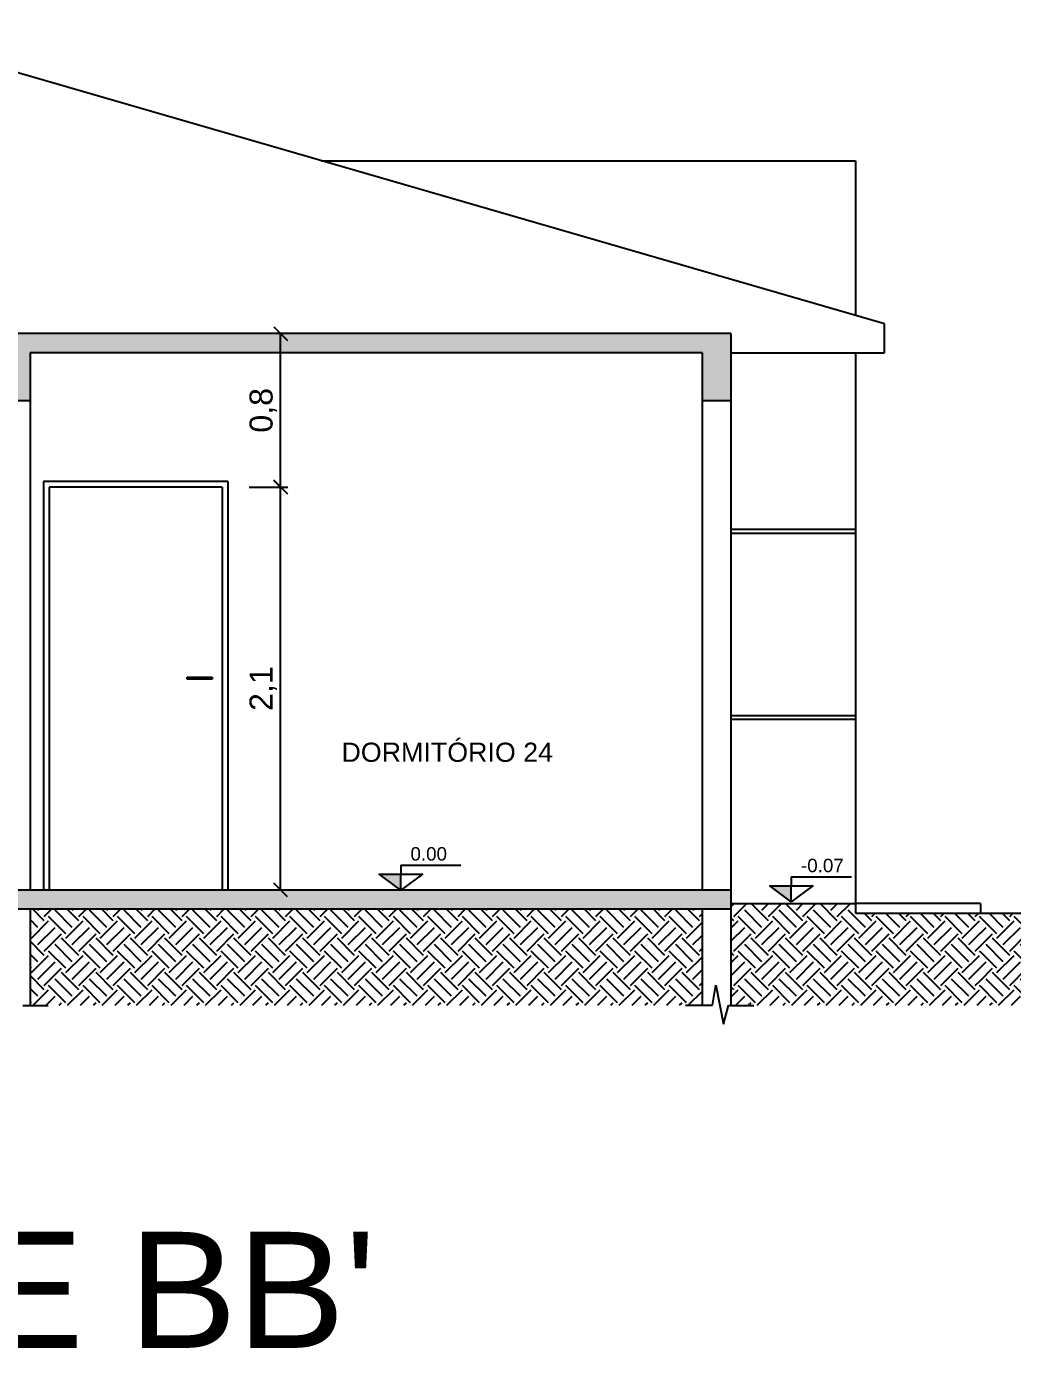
# Model space of a CAD drawing. Header units: millimetres. Extents: x 313 to 493, y 47 to 181.
# Drawn here: x 388.24 to 393.38, y 127.11 to 134 of the extents above; entities that cross this region are included whole.
import ezdxf

# ---------------------------------------------------------------- set-up
doc = ezdxf.new("R2010")
doc.units = ezdxf.units.MM
doc.header["$LTSCALE"] = 0.05
doc.header["$MEASUREMENT"] = 0
doc.header["$PDMODE"] = 3
doc.linetypes.add('ACAD_ISO03W100', pattern=[30, 12, -18])
for name, color, linetype in [('01', 1, 'Continuous'), ('02', 2, 'Continuous'), ('04', 4, 'Continuous'), ('05', 5, 'Continuous'), ('1', 1, 'Continuous'), ('BAN', 13, 'Continuous'), ('TRACEJADO', 7, 'ACAD_ISO03W100')]:
    doc.layers.add(name, color=color, linetype=linetype)
doc.styles.get("Standard").update_dxf_attribs({"font": 'arial.ttf'})
doc.dimstyles.new('ISO-25', dxfattribs={"dimscale": 0.04, "dimtxt": 4, "dimasz": 2.5, "dimexe": 1.25, "dimexo": 0.625, "dimtad": 1, "dimdec": 3, "dimtxsty": 'Standard', "dimblk": 'OBLIQUE', "dimcen": 2.5, "dimadec": 0, "dimazin": 0, "dimtfac": 1, "dimtdec": 3, "dimtmove": 0, "dimatfit": 3, "dimldrblk": 'OBLIQUE', "dimfxl": 1, "dimarcsym": 0})

# ---------------------------------------------------------------- blocks, each defined once
blk = doc.blocks.new('_Oblique')
at = {"layer": 'TRACEJADO', "color": 0, "lineweight": -2}
blk.add_line((-0.5, -0.5), (0.5, 0.5), dxfattribs=at)
blk = doc.blocks.new('*D315')
at = {"layer": 'BAN', "color": 0}
for p, q in [((389.4038, 131.6026), (389.605, 131.6026)), ((389.5675, 129.5026), (389.5675, 131.6026)), ((389.5488, 129.5026), (389.53, 129.5026))]:
    blk.add_line(p, q, dxfattribs=at)
at = {"layer": 'Defpoints', "color": 0}
for p in [(389.3851, 131.6026), (389.5675, 131.6026), (389.5675, 129.5026)]:
    blk.add_point(p, dxfattribs=at)
at = {"layer": 'BAN', "color": 0, "xscale": 0.075, "yscale": 0.075, "zscale": 0.075}
for p, rotation in [((389.5675, 131.6026), 90), ((389.5675, 129.5026), 270)]:
    blk.add_blockref('_Oblique', p, dxfattribs=dict(at, rotation=rotation))
at = {"layer": 'BAN', "color": 0, "insert": (389.4767, 130.5526), "char_height": 0.12, "attachment_point": 5, "rotation": 90}
blk.add_mtext('2,1', dxfattribs=at)
blk = doc.blocks.new('*D316')
at = {"layer": 'BAN', "color": 0}
for p, q in [((389.5488, 132.4026), (389.53, 132.4026)), ((389.5675, 131.6026), (389.5675, 132.4026)), ((389.4038, 131.6026), (389.605, 131.6026))]:
    blk.add_line(p, q, dxfattribs=at)
at = {"layer": 'Defpoints', "color": 0}
for p in [(389.5675, 132.4026), (389.5675, 132.4026), (389.3851, 131.6026)]:
    blk.add_point(p, dxfattribs=at)
at = {"layer": 'BAN', "color": 0, "xscale": 0.075, "yscale": 0.075, "zscale": 0.075}
for p, rotation in [((389.5675, 132.4026), 90), ((389.5675, 131.6026), 270)]:
    blk.add_blockref('_Oblique', p, dxfattribs=dict(at, rotation=rotation))
at = {"layer": 'BAN', "color": 0, "insert": (389.4767, 132.0026), "char_height": 0.12, "attachment_point": 5, "rotation": 90}
blk.add_mtext('0,8', dxfattribs=at)

msp = doc.modelspace()

# ---------------------------------------------------------------- hatches: boundary and pattern name
at = {"layer": '01'}
for points in [[(390.1934, 129.5855), (390.1934, 129.5026), (390.0806, 129.5855)], [(392.2276, 129.525), (392.2276, 129.4421), (392.1149, 129.525)]]:
    msp.add_hatch(color=256, dxfattribs=at).paths.add_polyline_path(points)
at = {"layer": '1'}
h = msp.add_hatch(dxfattribs=at)
h.set_pattern_fill('AR-CONC', color=256, scale=0.002, style=0)
h.set_pattern_definition([(50, (123.23926, 7.7721), (0.36436934, -0.03187817), [0.0381, -0.4191]), (355, (123.23926, 7.7721), (-0.07048565, 0.3821133), [0.03048, -0.33528]), (100.451, (123.26963, 7.76945), (0.293885, 0.35023338), [0.03238, -0.35618]), (46.1842, (123.23926, 7.8737), (0.5421581, -0.08408466), [0.05715, -0.62865]), (96.6356, (123.28444, 7.8667), (0.4748085, 0.4948511), [0.04857, -0.53427]), (351.184, (123.23926, 7.8737), (0.4748092, 0.4948502), [0.04572, -0.50292]), (21, (123.29006, 7.8483), (0.30322976, -0.20453104), [0.0381, -0.4191]), (326, (123.29006, 7.8483), (0.12360406, 0.36837593), [0.03048, -0.33528]), (71.4514, (123.31533, 7.83126), (0.426833, 0.1638457), [0.03238, -0.35618]), (37.5, (123.23926, 7.7721), (0.006177207, 0.16911008), [0, -0.331216, 0, -0.34036, 0, -0.33655]), (7.5, (123.23926, 7.7721), (0.13363933, 0.20036115), [0, -0.194056, 0, -0.323596, 0, -0.12827]), (327.5, (123.12598, 7.7721), (0.27118119, -0.01145749), [0, -0.127, 0, -0.39624, 0, -0.52578]), (317.5, (123.07518, 7.7721), (0.29625836, 0.05085298), [0, -0.1651, 0, -0.263144, 0, -0.37338])])
h.paths.add_polyline_path([(386.6125, 132.3026), (388.1125, 132.3026), (388.1125, 132.0526), (388.2625, 132.0526), (388.2625, 132.3026), (391.7625, 132.3026), (391.7625, 132.0526), (391.9125, 132.0526), (391.9125, 132.4026), (382.8125, 132.4026), (382.8125, 132.3026), (383.6625, 132.3026), (383.6625, 132.0526), (383.8125, 132.0526), (383.8125, 132.3026), (385.5125, 132.3026), (385.5125, 132.0526), (385.6625, 132.0526), (385.6625, 132.3026), (386.4625, 132.3026), (386.4625, 132.0526), (386.6125, 132.0526)])
h = msp.add_hatch(dxfattribs=at)
h.set_pattern_fill('AR-CONC', color=256, scale=0.002, style=0)
h.set_pattern_definition([(50, (123.23926, 7.7721), (0.36436934, -0.03187817), [0.0381, -0.4191]), (355, (123.23926, 7.7721), (-0.07048565, 0.3821133), [0.03048, -0.33528]), (100.451, (123.26963, 7.76945), (0.293885, 0.35023338), [0.03238, -0.35618]), (46.1842, (123.23926, 7.8737), (0.5421581, -0.08408466), [0.05715, -0.62865]), (96.6356, (123.28444, 7.8667), (0.4748085, 0.4948511), [0.04857, -0.53427]), (351.184, (123.23926, 7.8737), (0.4748092, 0.4948502), [0.04572, -0.50292]), (21, (123.29006, 7.8483), (0.30322976, -0.20453104), [0.0381, -0.4191]), (326, (123.29006, 7.8483), (0.12360406, 0.36837593), [0.03048, -0.33528]), (71.4514, (123.31533, 7.83126), (0.426833, 0.1638457), [0.03238, -0.35618]), (37.5, (123.23926, 7.7721), (0.006177207, 0.16911008), [0, -0.331216, 0, -0.34036, 0, -0.33655]), (7.5, (123.23926, 7.7721), (0.13363933, 0.20036115), [0, -0.194056, 0, -0.323596, 0, -0.12827]), (327.5, (123.12598, 7.7721), (0.27118119, -0.01145749), [0, -0.127, 0, -0.39624, 0, -0.52578]), (317.5, (123.07518, 7.7721), (0.29625836, 0.05085298), [0, -0.1651, 0, -0.263144, 0, -0.37338])])
h.paths.add_polyline_path([(385.5125, 129.5026), (385.5125, 129.4826), (383.8125, 129.4826), (383.8125, 129.5026), (382.8125, 129.5026), (382.8125, 129.4026), (391.9125, 129.4026), (391.9125, 129.5026)])
h = msp.add_hatch(dxfattribs=at)
h.set_pattern_fill('EARTH', color=256, scale=0.02, angle=45, style=0)
h.set_pattern_definition([(45, (123.23926, 7.7721), (1e-17, 0.17960512), [0.127, -0.127]), (45, (123.20559, 7.80578), (1e-17, 0.17960512), [0.127, -0.127]), (45, (123.17191, 7.83945), (1e-17, 0.17960512), [0.127, -0.127]), (135, (123.17191, 7.8619), (-0.17960512, 1e-17), [0.127, -0.127]), (135, (123.20559, 7.89558), (-0.17960512, 1e-17), [0.127, -0.127]), (135, (123.23926, 7.92926), (-0.17960512, 1e-17), [0.127, -0.127])])
h.paths.add_polyline_path([(393.2125, 128.9026), (394.3185, 128.9026), (394.3185, 129.3826), (393.2125, 129.3826)])

# ---------------------------------------------------------------- linework, layer by layer
at = {"layer": '01'}
for p, q in [((389.7787, 133.3026), (392.5625, 133.3026)), ((392.5625, 133.3026), (392.5625, 132.4961)), ((392.5625, 132.3026), (392.5625, 129.4326)), ((391.9125, 131.3826), (392.5625, 131.3826)), ((391.9125, 131.3626), (392.5625, 131.3626)), ((391.9125, 130.4126), (392.5625, 130.4126)), ((391.9125, 130.3926), (392.5625, 130.3926)), ((390.1934, 129.6324), (390.5062, 129.6324)), ((390.1934, 129.6324), (390.1934, 129.5855)), ((390.1934, 129.5026), (390.1934, 129.5855)), ((392.2276, 129.5719), (392.5404, 129.5719)), ((392.2276, 129.5719), (392.2276, 129.525)), ((392.2276, 129.4421), (392.2276, 129.525))]:
    msp.add_line(p, q, dxfattribs=at)
for points in [[(390.1934, 129.5026), (390.0806, 129.5855), (390.3062, 129.5855)], [(392.2276, 129.4421), (392.1149, 129.525), (392.3404, 129.525)]]:
    msp.add_lwpolyline(points, close=True, dxfattribs=at)
at = {"layer": '02'}
for p, q in [((388.3325, 131.6326), (388.3325, 129.5026)), ((389.2925, 131.6326), (388.3325, 131.6326)), ((388.3625, 131.6026), (388.3625, 129.5026)), ((389.2625, 131.6026), (388.3625, 131.6026)), ((389.2625, 131.6026), (389.2625, 129.5026)), ((389.2925, 131.6326), (389.2925, 129.5026)), ((389.0814, 130.6026), (389.0814, 130.6126)), ((389.0814, 130.6126), (389.2114, 130.6126)), ((389.2114, 130.6026), (389.0814, 130.6026)), ((389.2114, 130.6126), (389.2114, 130.6026)), ((393.2125, 129.4326), (392.5625, 129.4326)), ((393.2125, 129.4326), (393.2125, 129.3826))]:
    msp.add_line(p, q, dxfattribs=at)
at = {"layer": '04'}
for p, q in [((392.7125, 132.4526), (387.3625, 134.0026)), ((392.7125, 132.3026), (392.7125, 132.4526)), ((391.9125, 132.3026), (392.7125, 132.3026))]:
    msp.add_line(p, q, dxfattribs=at)
at = {"layer": '05'}
for p, q in [((391.9125, 132.4026), (382.8125, 132.4026)), ((391.9125, 132.4026), (391.9125, 128.9026)), ((391.7625, 132.3026), (388.2625, 132.3026)), ((388.2625, 132.3026), (388.2625, 129.5026)), ((391.7625, 132.3026), (391.7625, 129.5026)), ((388.2625, 132.0526), (388.1125, 132.0526)), ((391.9125, 132.0526), (391.7625, 132.0526)), ((391.9125, 129.5026), (385.5125, 129.5026)), ((391.9125, 129.4026), (382.8125, 129.4026)), ((388.2625, 129.4026), (388.2625, 128.9026)), ((391.7625, 129.4026), (391.7625, 128.9026)), ((391.9125, 129.4326), (392.5625, 129.4326)), ((392.5625, 129.4326), (392.5625, 129.3826)), ((392.5625, 129.3826), (393.2125, 129.3826)), ((393.2125, 129.3826), (394.3185, 129.3826)), ((393.2125, 129.3826), (393.2125, 129.3826))]:
    msp.add_line(p, q, dxfattribs=at)
at = {"layer": '1'}
for p, q in [((388.3364, 129.3423), (388.2761, 129.4026)), ((388.3027, 129.3984), (388.307, 129.4026)), ((388.3364, 129.3648), (388.3743, 129.4026)), ((388.4824, 129.3086), (388.3926, 129.3984)), ((388.516, 129.3423), (388.4557, 129.4026)), ((388.4824, 129.3984), (388.4866, 129.4026)), ((388.516, 129.3648), (388.5539, 129.4026)), ((388.662, 129.3086), (388.5722, 129.3984)), ((388.6956, 129.3423), (388.6353, 129.4026)), ((388.662, 129.3984), (388.6662, 129.4026)), ((388.6956, 129.3648), (388.7335, 129.4026)), ((388.8416, 129.3086), (388.7518, 129.3984)), ((388.8752, 129.3423), (388.8149, 129.4026)), ((388.8416, 129.3984), (388.8458, 129.4026)), ((388.8752, 129.3648), (388.9131, 129.4026)), ((389.0212, 129.3086), (388.9314, 129.3984)), ((389.0548, 129.3423), (388.9945, 129.4026)), ((389.0212, 129.3984), (389.0254, 129.4026)), ((389.0548, 129.3648), (389.0927, 129.4026)), ((389.2008, 129.3086), (389.111, 129.3984)), ((389.2345, 129.3423), (389.1741, 129.4026)), ((389.2008, 129.3984), (389.205, 129.4026)), ((389.2345, 129.3648), (389.2723, 129.4026)), ((389.3804, 129.3086), (389.2906, 129.3984)), ((389.4141, 129.3423), (389.3537, 129.4026)), ((389.3804, 129.3984), (389.3846, 129.4026)), ((389.4141, 129.3648), (389.4519, 129.4026)), ((389.56, 129.3086), (389.4702, 129.3984)), ((389.5937, 129.3423), (389.5333, 129.4026)), ((389.56, 129.3984), (389.5642, 129.4026)), ((389.5937, 129.3648), (389.6315, 129.4026)), ((389.7396, 129.3086), (389.6498, 129.3984)), ((389.7733, 129.3423), (389.7129, 129.4026)), ((389.7396, 129.3984), (389.7438, 129.4026)), ((389.7733, 129.3648), (389.8111, 129.4026)), ((389.9192, 129.3086), (389.8294, 129.3984)), ((389.9529, 129.3423), (389.8925, 129.4026)), ((389.9192, 129.3984), (389.9234, 129.4026)), ((389.9529, 129.3648), (389.9907, 129.4026)), ((390.0988, 129.3086), (390.009, 129.3984)), ((390.1325, 129.3423), (390.0721, 129.4026)), ((390.0988, 129.3984), (390.103, 129.4026)), ((390.1325, 129.3648), (390.1704, 129.4026)), ((390.2784, 129.3086), (390.1886, 129.3984)), ((390.3121, 129.3423), (390.2518, 129.4026)), ((390.2784, 129.3984), (390.2826, 129.4026)), ((390.3121, 129.3648), (390.35, 129.4026)), ((390.458, 129.3086), (390.3682, 129.3984)), ((390.4917, 129.3423), (390.4314, 129.4026)), ((390.458, 129.3984), (390.4622, 129.4026)), ((390.4917, 129.3648), (390.5296, 129.4026)), ((390.6376, 129.3086), (390.5478, 129.3984)), ((390.6713, 129.3423), (390.611, 129.4026)), ((390.6376, 129.3984), (390.6418, 129.4026)), ((390.6713, 129.3648), (390.7092, 129.4026)), ((390.8172, 129.3086), (390.7274, 129.3984)), ((390.8509, 129.3423), (390.7906, 129.4026)), ((390.8172, 129.3984), (390.8214, 129.4026)), ((390.8509, 129.3648), (390.8888, 129.4026)), ((390.9968, 129.3086), (390.907, 129.3984)), ((391.0305, 129.3423), (390.9702, 129.4026)), ((390.9968, 129.3984), (391.001, 129.4026)), ((391.0305, 129.3648), (391.0684, 129.4026)), ((391.1764, 129.3086), (391.0866, 129.3984)), ((391.2101, 129.3423), (391.1498, 129.4026)), ((391.1764, 129.3984), (391.1806, 129.4026)), ((391.2101, 129.3648), (391.248, 129.4026)), ((391.356, 129.3086), (391.2662, 129.3984)), ((391.3897, 129.3423), (391.3294, 129.4026)), ((391.356, 129.3984), (391.3602, 129.4026)), ((391.3897, 129.3648), (391.4276, 129.4026)), ((391.5356, 129.3086), (391.4458, 129.3984)), ((391.5693, 129.3423), (391.509, 129.4026)), ((391.5356, 129.3984), (391.5398, 129.4026)), ((391.5693, 129.3648), (391.6072, 129.4026)), ((391.7152, 129.3086), (391.6254, 129.3984)), ((391.7489, 129.3423), (391.6886, 129.4026)), ((391.7152, 129.3984), (391.7194, 129.4026)), ((391.9125, 129.4161), (391.9291, 129.4326)), ((391.9285, 129.3648), (391.9964, 129.4326)), ((392.0745, 129.3086), (391.9847, 129.3984)), ((392.1081, 129.3423), (392.0183, 129.4321)), ((392.0408, 129.4321), (392.0413, 129.4326)), ((392.0745, 129.3984), (392.1087, 129.4326)), ((392.1081, 129.3648), (392.176, 129.4326)), ((392.2541, 129.3086), (392.1643, 129.3984)), ((392.2877, 129.3423), (392.1979, 129.4321)), ((392.2204, 129.4321), (392.2209, 129.4326)), ((392.2541, 129.3984), (392.2883, 129.4326)), ((392.2877, 129.3648), (392.3556, 129.4326)), ((392.4337, 129.3086), (392.3439, 129.3984)), ((392.4673, 129.3423), (392.3775, 129.4321)), ((392.4, 129.4321), (392.4005, 129.4326)), ((392.4337, 129.3984), (392.4679, 129.4326)), ((392.4673, 129.3648), (392.5352, 129.4326)), ((392.6133, 129.3086), (392.5235, 129.3984)), ((388.3027, 129.3086), (388.2625, 129.3489)), ((388.2691, 129.2525), (388.3589, 129.3423)), ((388.4487, 129.275), (388.3589, 129.3648)), ((388.4487, 129.2525), (388.5385, 129.3423)), ((388.6283, 129.275), (388.5385, 129.3648)), ((388.6283, 129.2525), (388.7181, 129.3423)), ((388.8079, 129.275), (388.7181, 129.3648)), ((388.8079, 129.2525), (388.8977, 129.3423)), ((388.9875, 129.275), (388.8977, 129.3648)), ((388.9875, 129.2525), (389.0773, 129.3423)), ((389.1671, 129.275), (389.0773, 129.3648)), ((389.1671, 129.2525), (389.2569, 129.3423)), ((389.3467, 129.275), (389.2569, 129.3648)), ((389.3467, 129.2525), (389.4365, 129.3423)), ((389.5263, 129.275), (389.4365, 129.3648)), ((389.5263, 129.2525), (389.6161, 129.3423)), ((389.7059, 129.275), (389.6161, 129.3648)), ((389.7059, 129.2525), (389.7957, 129.3423)), ((389.8855, 129.275), (389.7957, 129.3648)), ((389.8855, 129.2525), (389.9753, 129.3423)), ((390.0651, 129.275), (389.9753, 129.3648)), ((390.0651, 129.2525), (390.1549, 129.3423)), ((390.2447, 129.275), (390.1549, 129.3648)), ((390.2447, 129.2525), (390.3345, 129.3423)), ((390.4243, 129.275), (390.3345, 129.3648)), ((390.4243, 129.2525), (390.5141, 129.3423)), ((390.6039, 129.275), (390.5141, 129.3648)), ((390.6039, 129.2525), (390.6937, 129.3423)), ((390.7835, 129.275), (390.6937, 129.3648)), ((390.7835, 129.2525), (390.8733, 129.3423)), ((390.9631, 129.275), (390.8733, 129.3648)), ((390.9631, 129.2525), (391.053, 129.3423)), ((391.1428, 129.275), (391.053, 129.3648)), ((391.1428, 129.2525), (391.2326, 129.3423)), ((391.3224, 129.275), (391.2326, 129.3648)), ((391.3224, 129.2525), (391.4122, 129.3423)), ((391.502, 129.275), (391.4122, 129.3648)), ((391.502, 129.2525), (391.5918, 129.3423)), ((391.6816, 129.275), (391.5918, 129.3648)), ((391.6816, 129.2525), (391.7625, 129.3335)), ((391.7489, 129.3648), (391.7625, 129.3784)), ((391.9285, 129.3423), (391.9125, 129.3583)), ((391.9125, 129.3039), (391.951, 129.3423)), ((392.0408, 129.275), (391.951, 129.3648)), ((392.0408, 129.2525), (392.1306, 129.3423)), ((392.2204, 129.275), (392.1306, 129.3648)), ((392.2204, 129.2525), (392.3102, 129.3423)), ((392.4, 129.275), (392.3102, 129.3648)), ((392.4, 129.2525), (392.4898, 129.3423)), ((392.5796, 129.275), (392.4898, 129.3648)), ((392.5796, 129.2525), (392.6694, 129.3423)), ((392.6469, 129.3423), (392.6066, 129.3826)), ((392.6469, 129.3648), (392.6648, 129.3826)), ((392.7592, 129.275), (392.6694, 129.3648)), ((392.7929, 129.3086), (392.7189, 129.3826)), ((392.7592, 129.2525), (392.849, 129.3423)), ((392.8266, 129.3423), (392.7862, 129.3826)), ((392.8266, 129.3648), (392.8444, 129.3826)), ((392.9388, 129.275), (392.849, 129.3648)), ((392.9725, 129.3086), (392.8985, 129.3826)), ((392.9388, 129.2525), (393.0286, 129.3423)), ((393.0062, 129.3423), (392.9658, 129.3826)), ((393.0062, 129.3648), (393.024, 129.3826)), ((393.1184, 129.275), (393.0286, 129.3648)), ((393.1521, 129.3086), (393.0781, 129.3826)), ((393.1184, 129.2525), (393.2082, 129.3423)), ((393.1858, 129.3423), (393.1454, 129.3826)), ((393.1858, 129.3648), (393.2036, 129.3826)), ((393.2125, 129.3604), (393.2082, 129.3648)), ((388.2691, 129.275), (388.2625, 129.2815)), ((388.3027, 129.2188), (388.3926, 129.3086)), ((388.3364, 129.1852), (388.4262, 129.275)), ((388.4824, 129.2188), (388.5722, 129.3086)), ((388.516, 129.1852), (388.6058, 129.275)), ((388.662, 129.2188), (388.7518, 129.3086)), ((388.6956, 129.1852), (388.7854, 129.275)), ((388.8416, 129.2188), (388.9314, 129.3086)), ((388.8752, 129.1852), (388.965, 129.275)), ((389.0212, 129.2188), (389.111, 129.3086)), ((389.0548, 129.1852), (389.1446, 129.275)), ((389.2008, 129.2188), (389.2906, 129.3086)), ((389.2345, 129.1852), (389.3243, 129.275)), ((389.3804, 129.2188), (389.4702, 129.3086)), ((389.4141, 129.1852), (389.5039, 129.275)), ((389.56, 129.2188), (389.6498, 129.3086)), ((389.5937, 129.1852), (389.6835, 129.275)), ((389.7396, 129.2188), (389.8294, 129.3086)), ((389.7733, 129.1852), (389.8631, 129.275)), ((389.9192, 129.2188), (390.009, 129.3086)), ((389.9529, 129.1852), (390.0427, 129.275)), ((390.0988, 129.2188), (390.1886, 129.3086)), ((390.1325, 129.1852), (390.2223, 129.275)), ((390.2784, 129.2188), (390.3682, 129.3086)), ((390.3121, 129.1852), (390.4019, 129.275)), ((390.458, 129.2188), (390.5478, 129.3086)), ((390.4917, 129.1852), (390.5815, 129.275)), ((390.6376, 129.2188), (390.7274, 129.3086)), ((390.6713, 129.1852), (390.7611, 129.275)), ((390.8172, 129.2188), (390.907, 129.3086)), ((390.8509, 129.1852), (390.9407, 129.275)), ((390.9968, 129.2188), (391.0866, 129.3086)), ((391.0305, 129.1852), (391.1203, 129.275)), ((391.1764, 129.2188), (391.2662, 129.3086)), ((391.2101, 129.1852), (391.2999, 129.275)), ((391.356, 129.2188), (391.4458, 129.3086)), ((391.3897, 129.1852), (391.4795, 129.275)), ((391.5356, 129.2188), (391.6254, 129.3086)), ((391.5693, 129.1852), (391.6591, 129.275)), ((391.7152, 129.2188), (391.7625, 129.2661)), ((391.9125, 129.2365), (391.9847, 129.3086)), ((391.9285, 129.1852), (392.0183, 129.275)), ((392.0745, 129.2188), (392.1643, 129.3086)), ((392.1081, 129.1852), (392.1979, 129.275)), ((392.2541, 129.2188), (392.3439, 129.3086)), ((392.2877, 129.1852), (392.3775, 129.275)), ((392.4337, 129.2188), (392.5235, 129.3086)), ((392.4673, 129.1852), (392.5571, 129.275)), ((392.6133, 129.2188), (392.7031, 129.3086)), ((392.6469, 129.1852), (392.7368, 129.275)), ((392.7929, 129.2188), (392.8827, 129.3086)), ((392.8266, 129.1852), (392.9164, 129.275)), ((392.9725, 129.2188), (393.0623, 129.3086)), ((393.0062, 129.1852), (393.096, 129.275)), ((393.1521, 129.2188), (393.2125, 129.2793)), ((388.3364, 129.1627), (388.2625, 129.2366)), ((388.4824, 129.129), (388.3926, 129.2188)), ((388.516, 129.1627), (388.4262, 129.2525)), ((388.662, 129.129), (388.5722, 129.2188)), ((388.6956, 129.1627), (388.6058, 129.2525)), ((388.8416, 129.129), (388.7518, 129.2188)), ((388.8752, 129.1627), (388.7854, 129.2525)), ((389.0212, 129.129), (388.9314, 129.2188)), ((389.0548, 129.1627), (388.965, 129.2525)), ((389.2008, 129.129), (389.111, 129.2188)), ((389.2345, 129.1627), (389.1446, 129.2525)), ((389.3804, 129.129), (389.2906, 129.2188)), ((389.4141, 129.1627), (389.3243, 129.2525)), ((389.56, 129.129), (389.4702, 129.2188)), ((389.5937, 129.1627), (389.5039, 129.2525)), ((389.7396, 129.129), (389.6498, 129.2188)), ((389.7733, 129.1627), (389.6835, 129.2525)), ((389.9192, 129.129), (389.8294, 129.2188)), ((389.9529, 129.1627), (389.8631, 129.2525)), ((390.0988, 129.129), (390.009, 129.2188)), ((390.1325, 129.1627), (390.0427, 129.2525)), ((390.2784, 129.129), (390.1886, 129.2188)), ((390.3121, 129.1627), (390.2223, 129.2525)), ((390.458, 129.129), (390.3682, 129.2188)), ((390.4917, 129.1627), (390.4019, 129.2525)), ((390.6376, 129.129), (390.5478, 129.2188)), ((390.6713, 129.1627), (390.5815, 129.2525)), ((390.8172, 129.129), (390.7274, 129.2188)), ((390.8509, 129.1627), (390.7611, 129.2525)), ((390.9968, 129.129), (390.907, 129.2188)), ((391.0305, 129.1627), (390.9407, 129.2525)), ((391.1764, 129.129), (391.0866, 129.2188)), ((391.2101, 129.1627), (391.1203, 129.2525)), ((391.356, 129.129), (391.2662, 129.2188)), ((391.3897, 129.1627), (391.2999, 129.2525)), ((391.5356, 129.129), (391.4458, 129.2188)), ((391.5693, 129.1627), (391.4795, 129.2525)), ((391.7152, 129.129), (391.6254, 129.2188)), ((391.7489, 129.1627), (391.6591, 129.2525)), ((391.7489, 129.1852), (391.7625, 129.1988)), ((392.0745, 129.129), (391.9847, 129.2188)), ((392.1081, 129.1627), (392.0183, 129.2525)), ((392.2541, 129.129), (392.1643, 129.2188)), ((392.2877, 129.1627), (392.1979, 129.2525)), ((392.4337, 129.129), (392.3439, 129.2188)), ((392.4673, 129.1627), (392.3775, 129.2525)), ((392.6133, 129.129), (392.5235, 129.2188)), ((392.6469, 129.1627), (392.5571, 129.2525)), ((392.7929, 129.129), (392.7031, 129.2188)), ((392.8266, 129.1627), (392.7368, 129.2525)), ((392.9725, 129.129), (392.8827, 129.2188)), ((393.0062, 129.1627), (392.9164, 129.2525)), ((393.1521, 129.129), (393.0623, 129.2188)), ((393.1858, 129.1627), (393.096, 129.2525)), ((393.1858, 129.1852), (393.2125, 129.2119)), ((388.3027, 129.129), (388.2625, 129.1692)), ((388.2691, 129.0729), (388.3589, 129.1627)), ((388.3027, 129.0392), (388.3926, 129.129)), ((388.4487, 129.0954), (388.3589, 129.1852)), ((388.4487, 129.0729), (388.5385, 129.1627)), ((388.4824, 129.0392), (388.5722, 129.129)), ((388.6283, 129.0954), (388.5385, 129.1852)), ((388.6283, 129.0729), (388.7181, 129.1627)), ((388.662, 129.0392), (388.7518, 129.129)), ((388.8079, 129.0954), (388.7181, 129.1852)), ((388.8079, 129.0729), (388.8977, 129.1627)), ((388.8416, 129.0392), (388.9314, 129.129)), ((388.9875, 129.0954), (388.8977, 129.1852)), ((388.9875, 129.0729), (389.0773, 129.1627)), ((389.0212, 129.0392), (389.111, 129.129)), ((389.1671, 129.0954), (389.0773, 129.1852)), ((389.1671, 129.0729), (389.2569, 129.1627)), ((389.2008, 129.0392), (389.2906, 129.129)), ((389.3467, 129.0954), (389.2569, 129.1852)), ((389.3467, 129.0729), (389.4365, 129.1627)), ((389.3804, 129.0392), (389.4702, 129.129)), ((389.5263, 129.0954), (389.4365, 129.1852)), ((389.5263, 129.0729), (389.6161, 129.1627)), ((389.56, 129.0392), (389.6498, 129.129)), ((389.7059, 129.0954), (389.6161, 129.1852)), ((389.7059, 129.0729), (389.7957, 129.1627)), ((389.7396, 129.0392), (389.8294, 129.129)), ((389.8855, 129.0954), (389.7957, 129.1852)), ((389.8855, 129.0729), (389.9753, 129.1627)), ((389.9192, 129.0392), (390.009, 129.129)), ((390.0651, 129.0954), (389.9753, 129.1852)), ((390.0651, 129.0729), (390.1549, 129.1627)), ((390.0988, 129.0392), (390.1886, 129.129)), ((390.2447, 129.0954), (390.1549, 129.1852)), ((390.2447, 129.0729), (390.3345, 129.1627)), ((390.2784, 129.0392), (390.3682, 129.129)), ((390.4243, 129.0954), (390.3345, 129.1852)), ((390.4243, 129.0729), (390.5141, 129.1627)), ((390.458, 129.0392), (390.5478, 129.129)), ((390.6039, 129.0954), (390.5141, 129.1852)), ((390.6039, 129.0729), (390.6937, 129.1627)), ((390.6376, 129.0392), (390.7274, 129.129)), ((390.7835, 129.0954), (390.6937, 129.1852)), ((390.7835, 129.0729), (390.8733, 129.1627)), ((390.8172, 129.0392), (390.907, 129.129)), ((390.9631, 129.0954), (390.8733, 129.1852)), ((390.9631, 129.0729), (391.053, 129.1627)), ((390.9968, 129.0392), (391.0866, 129.129)), ((391.1428, 129.0954), (391.053, 129.1852)), ((391.1428, 129.0729), (391.2326, 129.1627)), ((391.1764, 129.0392), (391.2662, 129.129)), ((391.3224, 129.0954), (391.2326, 129.1852)), ((391.3224, 129.0729), (391.4122, 129.1627)), ((391.356, 129.0392), (391.4458, 129.129)), ((391.502, 129.0954), (391.4122, 129.1852)), ((391.502, 129.0729), (391.5918, 129.1627)), ((391.5356, 129.0392), (391.6254, 129.129)), ((391.6816, 129.0954), (391.5918, 129.1852)), ((391.6816, 129.0729), (391.7625, 129.1539)), ((391.9285, 129.1627), (391.9125, 129.1787)), ((391.9125, 129.1243), (391.951, 129.1627)), ((391.9125, 129.0569), (391.9847, 129.129)), ((392.0408, 129.0954), (391.951, 129.1852)), ((392.0408, 129.0729), (392.1306, 129.1627)), ((392.0745, 129.0392), (392.1643, 129.129)), ((392.2204, 129.0954), (392.1306, 129.1852)), ((392.2204, 129.0729), (392.3102, 129.1627)), ((392.2541, 129.0392), (392.3439, 129.129)), ((392.4, 129.0954), (392.3102, 129.1852)), ((392.4, 129.0729), (392.4898, 129.1627)), ((392.4337, 129.0392), (392.5235, 129.129)), ((392.5796, 129.0954), (392.4898, 129.1852)), ((392.5796, 129.0729), (392.6694, 129.1627)), ((392.6133, 129.0392), (392.7031, 129.129)), ((392.7592, 129.0954), (392.6694, 129.1852)), ((392.7592, 129.0729), (392.849, 129.1627)), ((392.7929, 129.0392), (392.8827, 129.129)), ((392.9388, 129.0954), (392.849, 129.1852)), ((392.9388, 129.0729), (393.0286, 129.1627)), ((392.9725, 129.0392), (393.0623, 129.129)), ((393.1184, 129.0954), (393.0286, 129.1852)), ((393.1184, 129.0729), (393.2082, 129.1627)), ((393.2125, 129.1808), (393.2082, 129.1852)), ((388.2691, 129.0954), (388.2625, 129.1019)), ((388.3364, 128.9831), (388.2625, 129.057)), ((388.3364, 129.0056), (388.4262, 129.0954)), ((388.516, 128.9831), (388.4262, 129.0729)), ((388.516, 129.0056), (388.6058, 129.0954)), ((388.6956, 128.9831), (388.6058, 129.0729)), ((388.6956, 129.0056), (388.7854, 129.0954)), ((388.8752, 128.9831), (388.7854, 129.0729)), ((388.8752, 129.0056), (388.965, 129.0954)), ((389.0548, 128.9831), (388.965, 129.0729)), ((389.0548, 129.0056), (389.1446, 129.0954)), ((389.2345, 128.9831), (389.1446, 129.0729)), ((389.2345, 129.0056), (389.3243, 129.0954)), ((389.4141, 128.9831), (389.3243, 129.0729)), ((389.4141, 129.0056), (389.5039, 129.0954)), ((389.5937, 128.9831), (389.5039, 129.0729)), ((389.5937, 129.0056), (389.6835, 129.0954)), ((389.7733, 128.9831), (389.6835, 129.0729)), ((389.7733, 129.0056), (389.8631, 129.0954)), ((389.9529, 128.9831), (389.8631, 129.0729)), ((389.9529, 129.0056), (390.0427, 129.0954)), ((390.1325, 128.9831), (390.0427, 129.0729)), ((390.1325, 129.0056), (390.2223, 129.0954)), ((390.3121, 128.9831), (390.2223, 129.0729)), ((390.3121, 129.0056), (390.4019, 129.0954)), ((390.4917, 128.9831), (390.4019, 129.0729)), ((390.4917, 129.0056), (390.5815, 129.0954)), ((390.6713, 128.9831), (390.5815, 129.0729)), ((390.6713, 129.0056), (390.7611, 129.0954)), ((390.8509, 128.9831), (390.7611, 129.0729)), ((390.8509, 129.0056), (390.9407, 129.0954)), ((391.0305, 128.9831), (390.9407, 129.0729)), ((391.0305, 129.0056), (391.1203, 129.0954)), ((391.2101, 128.9831), (391.1203, 129.0729)), ((391.2101, 129.0056), (391.2999, 129.0954)), ((391.3897, 128.9831), (391.2999, 129.0729)), ((391.3897, 129.0056), (391.4795, 129.0954)), ((391.5693, 128.9831), (391.4795, 129.0729)), ((391.5693, 129.0056), (391.6591, 129.0954)), ((391.7489, 128.9831), (391.6591, 129.0729)), ((391.7152, 129.0392), (391.7625, 129.0865)), ((391.9285, 129.0056), (392.0183, 129.0954)), ((392.1081, 128.9831), (392.0183, 129.0729)), ((392.1081, 129.0056), (392.1979, 129.0954)), ((392.2877, 128.9831), (392.1979, 129.0729)), ((392.2877, 129.0056), (392.3775, 129.0954)), ((392.4673, 128.9831), (392.3775, 129.0729)), ((392.4673, 129.0056), (392.5571, 129.0954)), ((392.6469, 128.9831), (392.5571, 129.0729)), ((392.6469, 129.0056), (392.7368, 129.0954)), ((392.8266, 128.9831), (392.7368, 129.0729)), ((392.8266, 129.0056), (392.9164, 129.0954)), ((393.0062, 128.9831), (392.9164, 129.0729)), ((393.0062, 129.0056), (393.096, 129.0954)), ((393.1858, 128.9831), (393.096, 129.0729)), ((393.1521, 129.0392), (393.2125, 129.0997)), ((388.3027, 128.9494), (388.2625, 128.9896)), ((388.2784, 128.9026), (388.3589, 128.9831)), ((388.4487, 128.9158), (388.3589, 129.0056)), ((388.4824, 128.9494), (388.3926, 129.0392)), ((388.458, 128.9026), (388.5385, 128.9831)), ((388.6283, 128.9158), (388.5385, 129.0056)), ((388.662, 128.9494), (388.5722, 129.0392)), ((388.6376, 128.9026), (388.7181, 128.9831)), ((388.8079, 128.9158), (388.7181, 129.0056)), ((388.8416, 128.9494), (388.7518, 129.0392)), ((388.8172, 128.9026), (388.8977, 128.9831)), ((388.9875, 128.9158), (388.8977, 129.0056)), ((389.0212, 128.9494), (388.9314, 129.0392)), ((388.9968, 128.9026), (389.0773, 128.9831)), ((389.1671, 128.9158), (389.0773, 129.0056)), ((389.2008, 128.9494), (389.111, 129.0392)), ((389.1764, 128.9026), (389.2569, 128.9831)), ((389.3467, 128.9158), (389.2569, 129.0056)), ((389.3804, 128.9494), (389.2906, 129.0392)), ((389.356, 128.9026), (389.4365, 128.9831)), ((389.5263, 128.9158), (389.4365, 129.0056)), ((389.56, 128.9494), (389.4702, 129.0392)), ((389.5357, 128.9026), (389.6161, 128.9831)), ((389.7059, 128.9158), (389.6161, 129.0056)), ((389.7396, 128.9494), (389.6498, 129.0392)), ((389.7153, 128.9026), (389.7957, 128.9831)), ((389.8855, 128.9158), (389.7957, 129.0056)), ((389.9192, 128.9494), (389.8294, 129.0392)), ((389.8949, 128.9026), (389.9753, 128.9831)), ((390.0651, 128.9158), (389.9753, 129.0056)), ((390.0988, 128.9494), (390.009, 129.0392)), ((390.0745, 128.9026), (390.1549, 128.9831)), ((390.2447, 128.9158), (390.1549, 129.0056)), ((390.2784, 128.9494), (390.1886, 129.0392)), ((390.2541, 128.9026), (390.3345, 128.9831)), ((390.4243, 128.9158), (390.3345, 129.0056)), ((390.458, 128.9494), (390.3682, 129.0392)), ((390.4337, 128.9026), (390.5141, 128.9831)), ((390.6039, 128.9158), (390.5141, 129.0056)), ((390.6376, 128.9494), (390.5478, 129.0392)), ((390.6133, 128.9026), (390.6937, 128.9831)), ((390.7835, 128.9158), (390.6937, 129.0056)), ((390.8172, 128.9494), (390.7274, 129.0392)), ((390.7929, 128.9026), (390.8733, 128.9831)), ((390.9631, 128.9158), (390.8733, 129.0056)), ((390.9968, 128.9494), (390.907, 129.0392)), ((390.9725, 128.9026), (391.053, 128.9831)), ((391.1428, 128.9158), (391.053, 129.0056)), ((391.1764, 128.9494), (391.0866, 129.0392)), ((391.1521, 128.9026), (391.2326, 128.9831)), ((391.3224, 128.9158), (391.2326, 129.0056)), ((391.356, 128.9494), (391.2662, 129.0392)), ((391.3317, 128.9026), (391.4122, 128.9831)), ((391.502, 128.9158), (391.4122, 129.0056)), ((391.5356, 128.9494), (391.4458, 129.0392)), ((391.5113, 128.9026), (391.5918, 128.9831)), ((391.6816, 128.9158), (391.5918, 129.0056)), ((391.7152, 128.9494), (391.6254, 129.0392)), ((391.7489, 129.0056), (391.7625, 129.0192)), ((391.8165, 128.9026), (391.835, 129.0076)), ((391.835, 129.0076), (391.8752, 128.8038)), ((391.9285, 128.9831), (391.9125, 128.9991)), ((391.9125, 128.9447), (391.951, 128.9831)), ((392.0408, 128.9158), (391.951, 129.0056)), ((392.0745, 128.9494), (391.9847, 129.0392)), ((392.0501, 128.9026), (392.1306, 128.9831)), ((392.2204, 128.9158), (392.1306, 129.0056)), ((392.2541, 128.9494), (392.1643, 129.0392)), ((392.2297, 128.9026), (392.3102, 128.9831)), ((392.4, 128.9158), (392.3102, 129.0056)), ((392.4337, 128.9494), (392.3439, 129.0392)), ((392.4093, 128.9026), (392.4898, 128.9831)), ((392.5796, 128.9158), (392.4898, 129.0056)), ((392.6133, 128.9494), (392.5235, 129.0392)), ((392.5889, 128.9026), (392.6694, 128.9831)), ((392.7592, 128.9158), (392.6694, 129.0056)), ((392.7929, 128.9494), (392.7031, 129.0392)), ((392.7685, 128.9026), (392.849, 128.9831)), ((392.9388, 128.9158), (392.849, 129.0056)), ((392.9725, 128.9494), (392.8827, 129.0392)), ((392.9481, 128.9026), (393.0286, 128.9831)), ((393.1184, 128.9158), (393.0286, 129.0056)), ((393.1521, 128.9494), (393.0623, 129.0392)), ((393.1278, 128.9026), (393.2082, 128.9831)), ((393.1858, 129.0056), (393.2125, 129.0323)), ((393.2125, 129.0012), (393.2082, 129.0056)), ((388.2691, 128.9158), (388.2625, 128.9223)), ((388.3458, 128.9026), (388.3926, 128.9494)), ((388.4131, 128.9026), (388.4262, 128.9158)), ((388.5254, 128.9026), (388.5722, 128.9494)), ((388.5927, 128.9026), (388.6058, 128.9158)), ((388.705, 128.9026), (388.7518, 128.9494)), ((388.7723, 128.9026), (388.7854, 128.9158)), ((388.8846, 128.9026), (388.9314, 128.9494)), ((388.9519, 128.9026), (388.965, 128.9158)), ((389.0642, 128.9026), (389.111, 128.9494)), ((389.1315, 128.9026), (389.1446, 128.9158)), ((389.2438, 128.9026), (389.2906, 128.9494)), ((389.3111, 128.9026), (389.3243, 128.9158)), ((389.4234, 128.9026), (389.4702, 128.9494)), ((389.4907, 128.9026), (389.5039, 128.9158)), ((389.603, 128.9026), (389.6498, 128.9494)), ((389.6704, 128.9026), (389.6835, 128.9158)), ((389.7826, 128.9026), (389.8294, 128.9494)), ((389.85, 128.9026), (389.8631, 128.9158)), ((389.9622, 128.9026), (390.009, 128.9494)), ((390.0296, 128.9026), (390.0427, 128.9158)), ((390.1418, 128.9026), (390.1886, 128.9494)), ((390.2092, 128.9026), (390.2223, 128.9158)), ((390.3214, 128.9026), (390.3682, 128.9494)), ((390.3888, 128.9026), (390.4019, 128.9158)), ((390.501, 128.9026), (390.5478, 128.9494)), ((390.5684, 128.9026), (390.5815, 128.9158)), ((390.6806, 128.9026), (390.7274, 128.9494)), ((390.748, 128.9026), (390.7611, 128.9158)), ((390.8602, 128.9026), (390.907, 128.9494)), ((390.9276, 128.9026), (390.9407, 128.9158)), ((391.0398, 128.9026), (391.0866, 128.9494)), ((391.1072, 128.9026), (391.1203, 128.9158)), ((391.2194, 128.9026), (391.2662, 128.9494)), ((391.2868, 128.9026), (391.2999, 128.9158)), ((391.3991, 128.9026), (391.4458, 128.9494)), ((391.4664, 128.9026), (391.4795, 128.9158)), ((391.5787, 128.9026), (391.6254, 128.9494)), ((391.646, 128.9026), (391.6591, 128.9158)), ((391.6909, 128.9026), (391.7625, 128.9743)), ((391.9379, 128.9026), (391.9847, 128.9494)), ((392.0052, 128.9026), (392.0183, 128.9158)), ((392.1175, 128.9026), (392.1643, 128.9494)), ((392.1848, 128.9026), (392.1979, 128.9158)), ((392.2971, 128.9026), (392.3439, 128.9494)), ((392.3644, 128.9026), (392.3775, 128.9158)), ((392.4767, 128.9026), (392.5235, 128.9494)), ((392.544, 128.9026), (392.5571, 128.9158)), ((392.6563, 128.9026), (392.7031, 128.9494)), ((392.7236, 128.9026), (392.7368, 128.9158)), ((392.8359, 128.9026), (392.8827, 128.9494)), ((392.9032, 128.9026), (392.9164, 128.9158)), ((393.0155, 128.9026), (393.0623, 128.9494)), ((393.0829, 128.9026), (393.096, 128.9158)), ((393.1951, 128.9026), (393.2125, 128.9201)), ((388.2246, 128.9015), (388.3566, 128.9015)), ((391.6772, 128.9026), (391.8165, 128.9026)), ((391.7583, 128.9026), (391.7625, 128.9069)), ((391.8752, 128.8038), (391.9, 128.9015)), ((391.9, 128.9015), (392.032, 128.9015))]:
    msp.add_line(p, q, dxfattribs=at)

# ---------------------------------------------------------------- texts
at = {"layer": '01'}
for s, height, p in [('DORMITÓRIO 24', 0.1, (389.8844, 130.1711)), ("CORTE BB'", 0.60476, (385.5848, 127.1175))]:
    msp.add_text(s, height=height, dxfattribs=at).set_placement(p)
at = {"layer": '01', "attachment_point": 1}
for s, insert, char_height in [('{\\H2.102x;0.00}', (390.2437, 129.7267), 0.0333), ('-0.07', (392.278, 129.6662), 0.07)]:
    msp.add_mtext(s, dxfattribs=dict(at, insert=insert, char_height=char_height))

# ---------------------------------------------------------------- dimensions: what is measured, and where the dimension line sits
at = {"layer": 'BAN'}
for base, p1, p2, picture, middle in [((389.5675, 132.4026), (389.3851, 131.6026), (389.5675, 132.4026), '*D316', (389.4767, 132.0026)), ((389.5675, 131.6026), (389.5675, 129.5026), (389.3851, 131.6026), '*D315', (389.4767, 130.5526))]:
    dim = msp.add_linear_dim(base=base, p1=p1, p2=p2, angle=90, dimstyle='ISO-25', override={"dimscale": 0.03, "dimtmove": 1}, dxfattribs=at)
    dim.commit()
    dim.dimension.update_dxf_attribs({"geometry": picture, "text_midpoint": middle})

doc.saveas('drawing.dxf')
